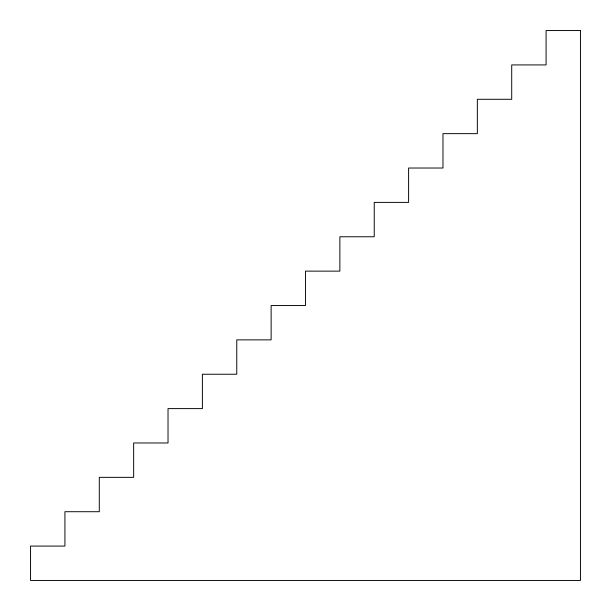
<?xml version="1.0" encoding="UTF-8"?>
<svg xmlns="http://www.w3.org/2000/svg" width="611" height="611" viewBox="0 0 611 611"><rect width="100%" height="100%" fill="white"/><g stroke="black" fill="none" stroke-linecap="round" stroke-linejoin="round"><path stroke-width="0.92" d="M580.45 30.55L546.081 30.55L546.081 64.919L511.713 64.919L511.713 99.288L477.344 99.288L477.344 133.656L442.975 133.656L442.975 168.025L408.606 168.025L408.606 202.394L374.238 202.394L374.238 236.763L339.869 236.763L339.869 271.131L305.5 271.131L305.5 305.5L271.131 305.5L271.131 339.869L236.763 339.869L236.763 374.238L202.394 374.238L202.394 408.606L168.025 408.606L168.025 442.975L133.656 442.975L133.656 477.344L99.288 477.344L99.288 511.713L64.919 511.713L64.919 546.081L30.55 546.081L30.55 580.45L580.45 580.45L580.45 30.55"/></g></svg>
